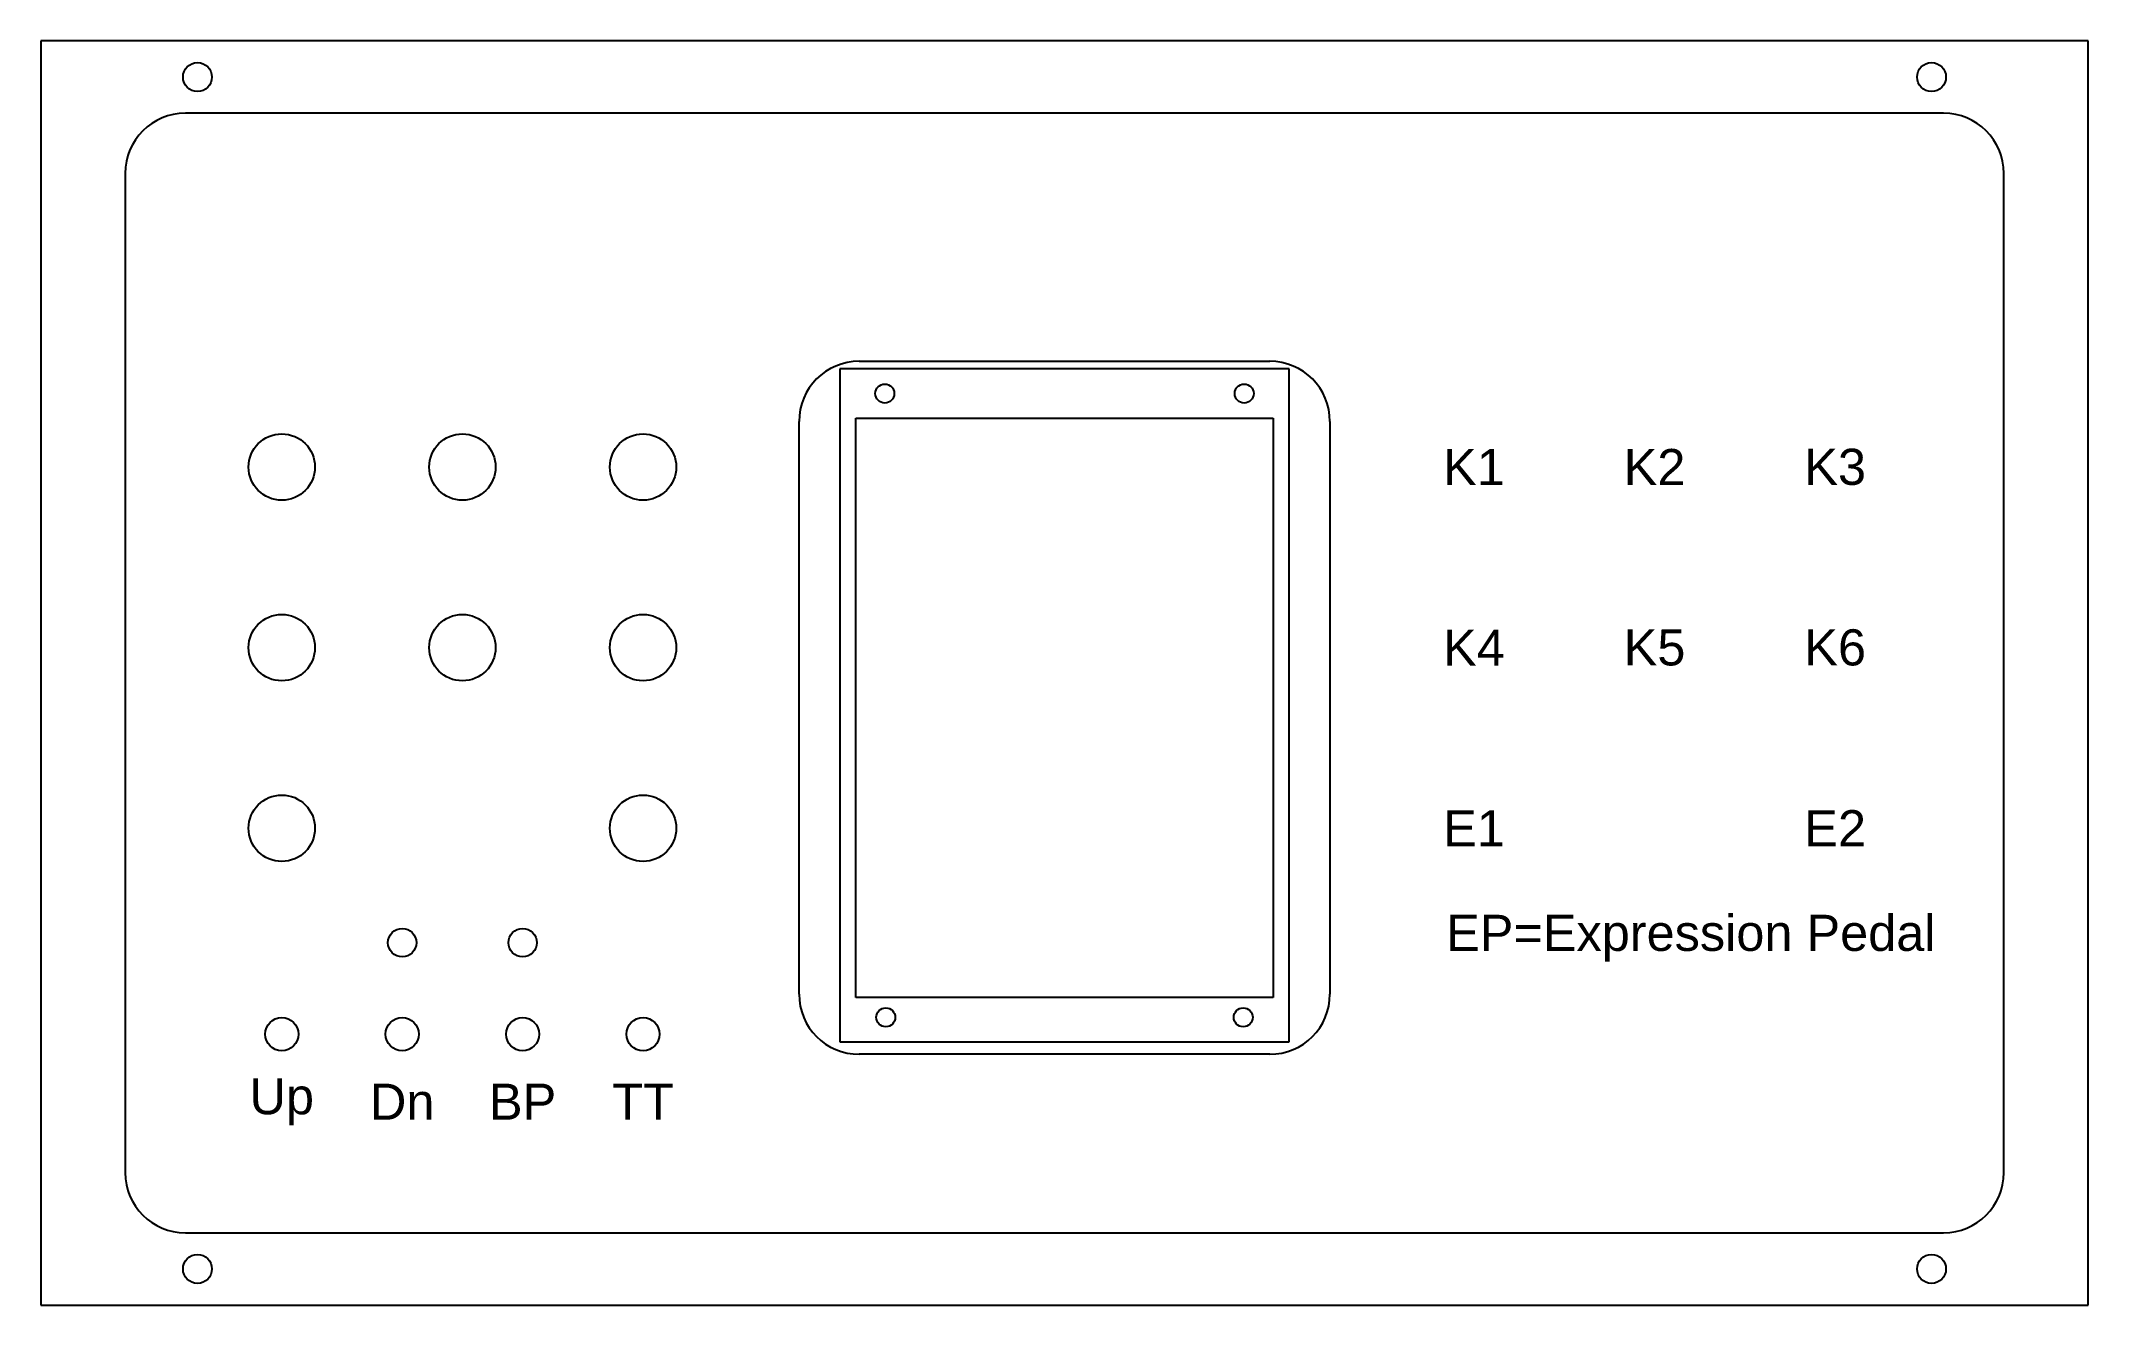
# Model space of a CAD drawing. Header units: inches. Extents: x -0.5 to 8, y 0 to 5.25.
import ezdxf

# ---------------------------------------------------------------- set-up
doc = ezdxf.new("R2010")
doc.units = ezdxf.units.IN
doc.layers.get('0').update_dxf_attribs({"lineweight": 25})
for name, color, linetype, lineweight in [('Case', 6, 'Continuous', 25), ('Cuts', 1, 'Continuous', 25), ('Legend', 4, 'Continuous', 25), ('Module', 2, 'Continuous', 25)]:
    doc.layers.add(name, color=color, linetype=linetype, lineweight=lineweight)
doc.styles.add('textstyle3', font='arial.ttf')

# ---------------------------------------------------------------- blocks, each defined once
blk = doc.blocks.new('Display')
at = {"layer": 'Cuts'}
for p, q in [((-0.8523, 2.7244), (0.8523, 2.7244)), ((-1.1023, 0.0965), (-1.1023, 2.4744)), ((1.1023, 2.4744), (1.1023, 0.0965)), ((0.8523, -0.1535), (-0.8523, -0.1535))]:
    blk.add_line(p, q, dxfattribs=at)
for centre, start, end in [((-0.8523, 2.4744), 90, 180), ((0.8523, 2.4744), 0, 90), ((-0.8523, 0.0965), 180, 270), ((0.8523, 0.0965), 270, 0)]:
    blk.add_arc(centre, 0.25, start, end, dxfattribs=at)
at = {"layer": 'Module'}
for p, q in [((-0.9322, 2.693), (-0.9322, -0.1023)), ((0.9322, 2.693), (-0.9322, 2.693)), ((0.9322, -0.1023), (0.9322, 2.693)), ((-0.8661, 0.0827), (-0.8661, 2.4882)), ((-0.8661, 2.4882), (0.8661, 2.4882)), ((0.8661, 2.4882), (0.8661, 0.0827)), ((0.8661, 0.0827), (-0.8661, 0.0827)), ((-0.9322, -0.1023), (0.9322, -0.1023))]:
    blk.add_line(p, q, dxfattribs=at)
for centre in [(-0.7461, 2.5906), (0.7461, 2.5906), (-0.7421, 0), (0.7421, 0)]:
    blk.add_circle(centre, 0.0394, dxfattribs=at)

msp = doc.modelspace()

# ---------------------------------------------------------------- linework, layer by layer
for p, q in [((8, 5.25), (-0.5, 5.25)), ((-0.5, 5.25), (-0.5, 0)), ((8, 0), (8, 5.25)), ((-0.5, 0), (8, 0))]:
    msp.add_line(p, q)
for centre, radius in [((0.15, 5.1), 0.06), ((7.35, 5.1), 0.06), ((0.5, 3.4803), 0.1378), ((1.25, 3.4803), 0.1378), ((2, 3.4803), 0.1378), ((0.5, 2.7303), 0.1378), ((1.25, 2.7303), 0.1378), ((2, 2.7303), 0.1378), ((0.5, 1.9803), 0.1378), ((2, 1.9803), 0.1378), ((1, 1.505), 0.059), ((1.5, 1.505), 0.059), ((0.5, 1.125), 0.0688), ((1, 1.125), 0.0688), ((1.5, 1.125), 0.0688), ((2, 1.125), 0.0688), ((0.15, 0.15), 0.06), ((7.35, 0.15), 0.06)]:
    msp.add_circle(centre, radius)
at = {"layer": 'Case'}
for p, q in [((7.4, 4.95), (0.1, 4.95)), ((-0.15, 4.7), (-0.15, 0.55)), ((7.65, 0.55), (7.65, 4.7)), ((0.1, 0.3), (7.4, 0.3))]:
    msp.add_line(p, q, dxfattribs=at)
for centre, start, end in [((0.1, 4.7), 90, 180), ((7.4, 4.7), 0, 90), ((0.1, 0.55), 180, 270), ((7.4, 0.55), 270, 0)]:
    msp.add_arc(centre, 0.25, start, end, dxfattribs=at)

# ---------------------------------------------------------------- block references
at = {"layer": 'Cuts'}
msp.add_blockref('Display', (3.75, 1.195), dxfattribs=at)

# ---------------------------------------------------------------- texts
at = {"layer": 'Legend', "char_height": 2, "attachment_point": 5, "style": 'textstyle3'}
for s, insert in [('\\H0.15;K1', (5.45, 3.4803)), ('\\H0.15;K2', (6.2, 3.4803)), ('\\H0.15;K3', (6.95, 3.4803)), ('\\H0.15;K4', (5.45, 2.7303)), ('\\H0.15;K5', (6.2, 2.7303)), ('\\H0.15;K6', (6.95, 2.7303)), ('\\H0.15;E1', (5.45, 1.9803)), ('\\H0.15;E2', (6.95, 1.9803)), ('\\H0.15;EP=Expression Pedal', (6.3505, 1.5233)), ('\\H0.15;Up', (0.5, 0.8447)), ('\\H0.15;Dn', (1, 0.8447)), ('\\H0.15;BP', (1.5, 0.8447)), ('\\H0.15;TT', (2, 0.8447))]:
    msp.add_mtext(s, dxfattribs=dict(at, insert=insert))

doc.saveas('drawing.dxf')
